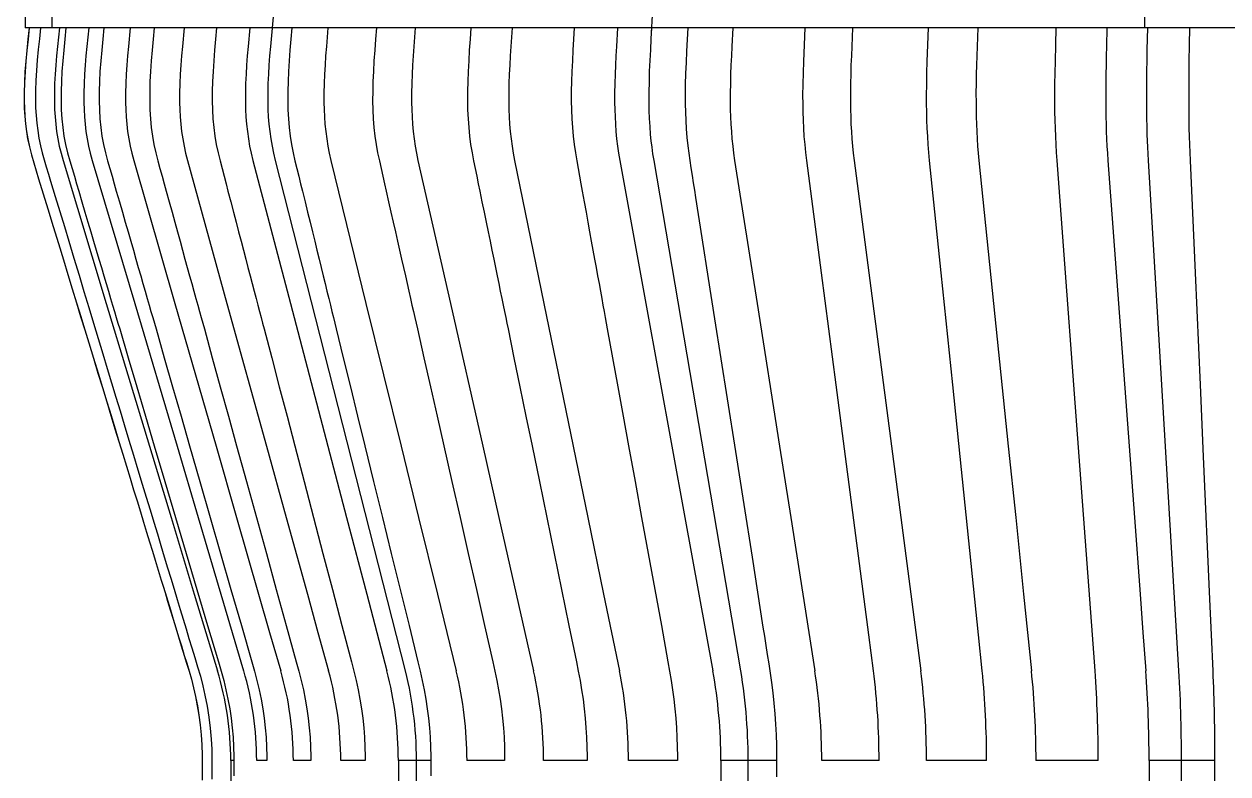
# Model space of a CAD drawing. Extents: x 665703 to 1047784, y -160603 to 92239.
# Drawn here: x 775353 to 779238, y 31447 to 33868 of the extents above; entities that cross this region are included whole.
import ezdxf

# ---------------------------------------------------------------- set-up
doc = ezdxf.new("R2010")
doc.units = 0
doc.header["$LTSCALE"] = 800
doc.layers.get('0').update_dxf_attribs({"linetype": 'CONTINUOUS'})

# ---------------------------------------------------------------- blocks, each defined once
blk = doc.blocks.new('ft')
at = {"color": 7, "linetype": 'Continuous'}
for p, q in [((-4487, 4250), (-4487, 4191)), ((-4400.8, 4250), (-4400.8, 4191)), ((-4400.8, 4250), (-4400.8, 4191)), ((-875.4, 4250), (-875.4, 4191)), ((-875.4, 4250), (-875.4, 4191)), ((-3730.8, 4191), (-4487, 4191)), ((-2492.8, 4191), (-3730.8, 4191)), ((-875.4, 4191), (-2492.8, 4191)), ((875.4, 4191), (-875.4, 4191)), ((-3680, 3762.8), (-3261.3, 2115.7)), ((-3680, 3762.8), (-3261.3, 2115.7)), ((-2458.9, 3762.8), (-2179.1, 2115.7)), ((-2458.9, 3762.8), (-2179.1, 2115.7)), ((-863.4, 3762.8), (-765.2, 2115.7)), ((-863.4, 3762.8), (-765.2, 2115.7)), ((-3823.7, 1826), (-3823.7, 1426)), ((-3813.7, 1826), (-3823.7, 1826)), ((-3225.3, 1826), (-3282.8, 1826)), ((-3225.3, 1826), (-3225.3, 1426)), ((-3225.3, 1826), (-3225.3, 1426)), ((-3178.4, 1826), (-3225.3, 1826)), ((-2155.1, 1826), (-2242.2, 1826)), ((-2062, 1826), (-2155.1, 1826)), ((-2155.1, 1826), (-2155.1, 1426)), ((-2155.1, 1826), (-2155.1, 1426)), ((-1731.6, 1826), (-1916.7, 1826)), ((-1384.6, 1826), (-1578.5, 1826)), ((-1024.4, 1826), (-1225.2, 1826)), ((-756.8, 1826), (-860.2, 1826)), ((-756.8, 1826), (-756.8, 1426)), ((-647.8, 1826), (-756.8, 1826)), ((-756.8, 1826), (-756.8, 1426))]:
    blk.add_line(p, q, dxfattribs=at)
at = {"color": 7, "linetype": 'Continuous', "flags": 128}
for points in [[(-3685, 4250), (-3695.6, 4131), (-3698.1, 4101), (-3700.3, 4071), (-3702.2, 4040.9), (-3703.5, 4010.8), (-3704.2, 3980.6), (-3704.2, 3950.4), (-3703.6, 3926.9), (-3702.4, 3903.4), (-3700.5, 3879.9), (-3697.9, 3856.5), (-3694.6, 3832.8), (-3690.5, 3809.4), (-3685.6, 3785.9), (-3680, 3762.8)], [(-2462.2, 4250), (-2467.7, 4155.1), (-2469.7, 4119.8), (-2471.5, 4085.2), (-2473, 4051), (-2474, 4017.1), (-2474.7, 3983.5), (-2474.7, 3950.1), (-2474.2, 3924.4), (-2473.3, 3898.7), (-2471.8, 3872.9), (-2469.8, 3846.9), (-2467.7, 3826.3), (-2465.2, 3805.4), (-2462.3, 3784.3), (-2458.9, 3762.8)], [(-4474.2, 4191), (-4478, 4154.1), (-4481.7, 4118.1), (-4484.9, 4082.9), (-4487.6, 4048.5), (-4489.5, 4014.8), (-4490.5, 3981.7), (-4490.6, 3956.2), (-4489.9, 3930.9), (-4488.5, 3906), (-4486.3, 3881.3), (-4483.1, 3856.7), (-4479, 3832.2), (-4473.6, 3806.5), (-4467, 3780.8), (-4459.3, 3754.9), (-4451.5, 3729.3), (-4443.7, 3703.9), (-4428.7, 3654.7), (-4414, 3606.5), (-4396.8, 3550.2), (-4380, 3495.3), (-4363.6, 3441.6), (-4349.3, 3394.7), (-4335.3, 3348.7), (-4321.5, 3303.7), (-4308.1, 3259.6), (-4294.9, 3216.5), (-4282, 3174.2), (-4266.9, 3124.7), (-4252.1, 3076.5), (-4237.8, 3029.5), (-4223.8, 2983.7), (-4210.2, 2939.2), (-4197.2, 2896.7), (-4184.6, 2855.3), (-4172.3, 2815.1), (-4160.4, 2776.1), (-4148.6, 2737.5), (-4137.2, 2700.1), (-4126.1, 2663.8), (-4115.4, 2628.8), (-4105.1, 2594.9), (-4095.2, 2562.7), (-4085.8, 2531.7), (-4076.6, 2501.7), (-4067.8, 2472.9), (-4061, 2450.7), (-4054.5, 2429.2), (-4048.1, 2408.3), (-4042, 2388.2), (-4035.8, 2368.2), (-4027.5, 2340.7), (-4018.7, 2312), (-4009.5, 2281.9), (-4001, 2254.2), (-3992.3, 2225.5), (-3983.2, 2195.7), (-3973.8, 2164.9), (-3966.1, 2139.9), (-3958.3, 2114.3), (-3950.8, 2087.9), (-3943.8, 2060.7), (-3937.3, 2032), (-3931.6, 2002.5), (-3926.6, 1972.2), (-3922.5, 1941), (-3919.4, 1909.1), (-3917.2, 1876.4), (-3916.1, 1842.9), (-3915.9, 1803), (-3915.9, 1762.1)], [(-4473.9, 4191), (-4477.8, 4154.1), (-4481.4, 4118.1), (-4484.7, 4082.9), (-4487.3, 4048.5), (-4489.2, 4014.8), (-4490.3, 3981.7), (-4490.3, 3956.2), (-4489.7, 3930.9), (-4488.3, 3906), (-4486, 3881.3), (-4482.9, 3856.7), (-4478.7, 3832.2), (-4473.3, 3806.5), (-4466.7, 3780.8), (-4459.1, 3754.9), (-4451.2, 3729.3), (-4443.5, 3703.9), (-4428.5, 3654.7), (-4413.7, 3606.5), (-4396.6, 3550.2), (-4379.8, 3495.3), (-4363.4, 3441.6), (-4349.1, 3394.7), (-4335, 3348.7), (-4321.3, 3303.7), (-4307.8, 3259.6), (-4294.6, 3216.5), (-4281.7, 3174.2), (-4266.6, 3124.7), (-4251.9, 3076.5), (-4237.5, 3029.5), (-4223.6, 2983.7), (-4210, 2939.2), (-4197, 2896.7), (-4184.4, 2855.3), (-4172.1, 2815.1), (-4160.2, 2776.1), (-4148.4, 2737.5), (-4137, 2700.1), (-4125.9, 2663.8), (-4115.2, 2628.8), (-4104.8, 2594.9), (-4095, 2562.7), (-4085.5, 2531.7), (-4076.4, 2501.7), (-4067.6, 2472.9), (-4060.8, 2450.7), (-4054.2, 2429.2), (-4047.9, 2408.3), (-4041.7, 2388.2), (-4035.6, 2368.2), (-4027.2, 2340.7), (-4018.4, 2312), (-4009.3, 2281.9), (-4000.8, 2254.2), (-3992, 2225.5), (-3982.9, 2195.7), (-3973.5, 2164.9), (-3965.9, 2139.9), (-3958.1, 2114.3), (-3950.5, 2087.9), (-3943.6, 2060.7), (-3937.1, 2032), (-3931.4, 2002.5), (-3926.4, 1972.2), (-3922.3, 1941), (-3919.1, 1909.1), (-3917, 1876.4), (-3915.8, 1842.9), (-3915.7, 1803), (-3915.7, 1762.1)], [(-4437.5, 4191), (-4441.2, 4155.5), (-4444.6, 4120.8), (-4447.8, 4086.9), (-4450.4, 4053.7), (-4452.4, 4021.1), (-4453.5, 3989.1), (-4453.7, 3957.6), (-4453.2, 3932.6), (-4451.8, 3907.9), (-4449.7, 3883.5), (-4446.7, 3859.1), (-4442.7, 3834.9), (-4437.8, 3810.6), (-4432.2, 3787.7), (-4425.7, 3764.7), (-4418.8, 3741.8), (-4411.9, 3719), (-4405.1, 3696.4), (-4390, 3646.6), (-4375.2, 3597.6), (-4360.6, 3549.5), (-4346.4, 3502.3), (-4329.7, 3447.1), (-4313.3, 3393), (-4297.3, 3340.1), (-4281.6, 3288.2), (-4266.3, 3237.4), (-4251.2, 3187.7), (-4236.5, 3139), (-4222.1, 3091.4), (-4208, 3044.7), (-4194.2, 2999.1), (-4180.7, 2954.4), (-4167.4, 2910.7), (-4152.2, 2860.4), (-4137.4, 2811.5), (-4123, 2763.8), (-4109, 2717.5), (-4096.4, 2675.8), (-4084.1, 2635.1), (-4072.1, 2595.6), (-4060.5, 2557.1), (-4049.2, 2519.7), (-4038.2, 2483.4), (-4027.5, 2448.2), (-4017.2, 2414), (-4006.7, 2379.4), (-3996.6, 2345.9), (-3986.8, 2313.6), (-3977.3, 2282.2), (-3967.9, 2251), (-3958.5, 2220), (-3949.2, 2189.2), (-3939.9, 2158.6), (-3930.7, 2128.1), (-3921.8, 2097.8), (-3913.8, 2067.4), (-3906.8, 2037.1), (-3899.9, 2001.3), (-3894.2, 1965.6), (-3889.9, 1930), (-3886.9, 1894.7), (-3885.2, 1862.2), (-3884.5, 1829.9), (-3884.5, 1797.8), (-3884.5, 1766.1)], [(-4376.7, 4191), (-4382.9, 4131), (-4385.7, 4101), (-4388.3, 4071), (-4390.5, 4040.9), (-4392, 4010.8), (-4392.9, 3980.6), (-4392.8, 3950.4), (-4392.1, 3926.9), (-4390.7, 3903.4), (-4388.6, 3879.9), (-4385.6, 3856.5), (-4381.7, 3832.8), (-4377, 3809.4), (-4371.3, 3785.9), (-4364.8, 3762.8)], [(-4355.5, 4191), (-4359.2, 4154.2), (-4362.7, 4118.6), (-4365.8, 4084.1), (-4368.3, 4050.5), (-4370.2, 4017.9), (-4371.3, 3986.1), (-4371.4, 3955), (-4370.5, 3925.8), (-4368.7, 3897.3), (-4365.8, 3869.2), (-4361.8, 3841.5), (-4356.6, 3814.1), (-4350.1, 3787), (-4343, 3761.6), (-4335.6, 3736.5), (-4328.3, 3711.8), (-4321.1, 3687.7), (-4314.1, 3664), (-4303.9, 3629.7), (-4294, 3596.3), (-4284.4, 3564), (-4275.2, 3532.7), (-4266.2, 3502.4), (-4257.5, 3473.1), (-4249.1, 3444.7), (-4240.9, 3417.3), (-4233.1, 3390.9), (-4225.6, 3365.5), (-4218.3, 3341), (-4211.3, 3317.4), (-4205, 3296.1), (-4198.9, 3275.6), (-4193.1, 3256), (-4187.5, 3237.1), (-4182.1, 3218.9), (-4154.5, 3125.9), (-4126.7, 3032), (-4098.6, 2937.3), (-4070.3, 2841.7), (-4036.1, 2726.5), (-4001.8, 2610.6), (-3967.4, 2494.5), (-3932.9, 2378.3), (-3898.3, 2261.7), (-3863.6, 2144.7), (-3854.8, 2114.7), (-3846.4, 2084.5), (-3839, 2054.1), (-3832.6, 2023.5), (-3827, 1992.7), (-3822.5, 1962.2), (-3818.9, 1931.7), (-3816.2, 1901), (-3814.4, 1870.3), (-3813.6, 1839), (-3813.5, 1807.6), (-3813.5, 1776.2)], [(-4282.1, 4191), (-4288.1, 4131), (-4291, 4101), (-4293.5, 4071), (-4295.6, 4040.9), (-4297.1, 4010.8), (-4297.9, 3980.6), (-4297.9, 3950.4), (-4297.2, 3926.9), (-4295.8, 3903.4), (-4293.7, 3879.9), (-4290.8, 3856.5), (-4287, 3832.8), (-4282.4, 3809.4), (-4276.8, 3785.9), (-4270.4, 3762.8)], [(-4233.1, 4191), (-4236.7, 4154.2), (-4240.1, 4118.6), (-4243.1, 4084.1), (-4245.6, 4050.5), (-4247.4, 4017.9), (-4248.4, 3986.1), (-4248.5, 3955), (-4247.7, 3925.8), (-4246, 3897.3), (-4243.1, 3869.2), (-4239.2, 3841.5), (-4234.2, 3814.1), (-4227.9, 3787), (-4221, 3761.6), (-4213.8, 3736.5), (-4206.7, 3711.8), (-4199.7, 3687.7), (-4192.9, 3664), (-4183, 3629.7), (-4173.5, 3596.3), (-4164.2, 3564), (-4155.1, 3532.7), (-4146.4, 3502.4), (-4138, 3473.1), (-4129.8, 3444.7), (-4121.9, 3417.3), (-4114.3, 3390.9), (-4107, 3365.5), (-4100, 3341), (-4093.2, 3317.4), (-4087.1, 3296.1), (-4081.2, 3275.6), (-4075.5, 3256), (-4070.1, 3237.1), (-4064.8, 3218.9), (-4038.1, 3125.9), (-4011.1, 3032), (-3983.8, 2937.3), (-3956.3, 2841.7), (-3923.1, 2726.5), (-3889.8, 2610.6), (-3856.4, 2494.5), (-3822.9, 2378.3), (-3789.4, 2261.7), (-3755.7, 2144.7), (-3747.1, 2114.7), (-3739, 2084.5), (-3731.8, 2054.1), (-3725.5, 2023.5), (-3720.2, 1992.7), (-3715.8, 1962.2), (-3712.3, 1931.7), (-3709.7, 1901), (-3707.9, 1870.3), (-3707.1, 1839), (-3707.1, 1826), (-3739.9, 1826)], [(-4147.9, 4191), (-4153.8, 4131), (-4156.5, 4101), (-4159, 4071), (-4161, 4040.9), (-4162.5, 4010.8), (-4163.3, 3980.6), (-4163.3, 3950.4), (-4162.6, 3926.9), (-4161.2, 3903.4), (-4159.2, 3879.9), (-4156.4, 3856.5), (-4152.7, 3832.8), (-4148.2, 3809.4), (-4142.8, 3785.9), (-4136.6, 3762.8)], [(-4070.5, 4191), (-4074, 4154.2), (-4077.2, 4118.6), (-4080.1, 4084.1), (-4082.5, 4050.5), (-4084.3, 4017.9), (-4085.2, 3986.1), (-4085.3, 3955), (-4084.6, 3925.8), (-4082.9, 3897.3), (-4080.2, 3869.2), (-4076.4, 3841.5), (-4071.5, 3814.1), (-4065.6, 3787), (-4058.9, 3761.6), (-4052, 3736.5), (-4045.2, 3711.8), (-4038.5, 3687.7), (-4031.9, 3664), (-4022.5, 3629.7), (-4013.2, 3596.3), (-4004.3, 3564), (-3995.7, 3532.7), (-3987.3, 3502.4), (-3979.2, 3473.1), (-3971.3, 3444.7), (-3963.8, 3417.3), (-3956.5, 3390.9), (-3949.5, 3365.5), (-3942.7, 3341), (-3936.2, 3317.4), (-3930.3, 3296.1), (-3924.6, 3275.6), (-3919.2, 3256), (-3914, 3237.1), (-3908.9, 3218.9), (-3883.2, 3125.9), (-3857.3, 3032), (-3831.1, 2937.3), (-3804.7, 2841.7), (-3772.9, 2726.5), (-3740.8, 2610.6), (-3708.8, 2494.5), (-3676.7, 2378.3), (-3644.5, 2261.7), (-3612.1, 2144.7), (-3603.8, 2114.7), (-3596.1, 2084.5), (-3589.2, 2054.1), (-3583.2, 2023.5), (-3578, 1992.7), (-3573.8, 1962.2), (-3570.4, 1931.7), (-3567.9, 1901), (-3566.2, 1870.3), (-3565.4, 1839), (-3565.4, 1826), (-3621.6, 1826)], [(-3974.1, 4191), (-3979.7, 4131), (-3982.4, 4101), (-3984.7, 4071), (-3986.7, 4040.9), (-3988.1, 4010.8), (-3988.9, 3980.6), (-3988.9, 3950.4), (-3988.2, 3926.9), (-3986.9, 3903.4), (-3984.9, 3879.9), (-3982.3, 3856.5), (-3978.7, 3832.8), (-3974.4, 3809.4), (-3969.2, 3785.9), (-3963.3, 3762.8)], [(-3869.3, 4191), (-3872.6, 4154.2), (-3875.7, 4118.6), (-3878.4, 4084.1), (-3880.7, 4050.5), (-3882.3, 4017.9), (-3883.2, 3986.1), (-3883.3, 3955), (-3882.6, 3925.8), (-3881, 3897.3), (-3878.4, 3869.2), (-3874.8, 3841.5), (-3870.2, 3814.1), (-3864.6, 3787), (-3858.2, 3761.6), (-3851.7, 3736.5), (-3845.2, 3711.8), (-3838.9, 3687.7), (-3832.7, 3664), (-3823.7, 3629.7), (-3814.9, 3596.3), (-3806.4, 3564), (-3798.2, 3532.7), (-3790.3, 3502.4), (-3782.6, 3473.1), (-3775.2, 3444.7), (-3768, 3417.3), (-3761.1, 3390.9), (-3754.4, 3365.5), (-3748, 3341), (-3741.8, 3317.4), (-3736.2, 3296.1), (-3730.8, 3275.6), (-3725.7, 3256), (-3720.7, 3237.1), (-3715.9, 3218.9), (-3691.5, 3125.9), (-3666.9, 3032), (-3642.1, 2937.3), (-3617, 2841.7), (-3586.8, 2726.5), (-3556.4, 2610.6), (-3526, 2494.5), (-3495.5, 2378.3), (-3464.9, 2261.7), (-3434.2, 2144.7), (-3426.4, 2114.7), (-3419, 2084.5), (-3412.5, 2054.1), (-3406.8, 2023.5), (-3401.9, 1992.7), (-3397.9, 1962.2), (-3394.7, 1931.7), (-3392.3, 1901), (-3390.7, 1870.3), (-3389.9, 1839), (-3389.9, 1826), (-3468.8, 1826)], [(-3762.4, 4191), (-3767.7, 4131), (-3770.2, 4101), (-3772.5, 4071), (-3774.3, 4040.9), (-3775.7, 4010.8), (-3776.4, 3980.6), (-3776.4, 3950.4), (-3775.8, 3926.9), (-3774.5, 3903.4), (-3772.7, 3879.9), (-3770.1, 3856.5), (-3766.8, 3832.8), (-3762.7, 3809.4), (-3757.8, 3785.9), (-3752.1, 3762.8)], [(-3626.7, 4191), (-3629.8, 4154.2), (-3632.7, 4118.6), (-3635.2, 4084.1), (-3637.4, 4050.5), (-3638.9, 4017.9), (-3639.8, 3986.1), (-3639.9, 3955), (-3639.2, 3925.8), (-3637.7, 3897.3), (-3635.3, 3869.2), (-3631.9, 3841.5), (-3627.6, 3814.1), (-3622.3, 3787), (-3616.4, 3761.6), (-3610.2, 3736.5), (-3604.2, 3711.8), (-3598.3, 3687.7), (-3592.5, 3664), (-3584, 3629.7), (-3575.9, 3596.3), (-3567.9, 3564), (-3560.3, 3532.7), (-3552.8, 3502.4), (-3545.6, 3473.1), (-3538.7, 3444.7), (-3531.9, 3417.3), (-3525.5, 3390.9), (-3519.2, 3365.5), (-3513.2, 3341), (-3507.4, 3317.4), (-3502.2, 3296.1), (-3497.2, 3275.6), (-3492.4, 3256), (-3487.7, 3237.1), (-3483.3, 3218.9), (-3460.4, 3125.9), (-3437.4, 3032), (-3414.2, 2937.3), (-3390.7, 2841.7), (-3362.5, 2726.5), (-3334, 2610.6), (-3305.6, 2494.5), (-3277, 2378.3), (-3248.4, 2261.7), (-3219.7, 2144.7), (-3212.4, 2114.7), (-3205.5, 2084.5), (-3199.4, 2054.1), (-3194, 2023.5), (-3189.4, 1992.7), (-3185.7, 1962.2), (-3182.7, 1931.7), (-3180.5, 1901), (-3179, 1870.3), (-3178.3, 1839), (-3178.2, 1807.6), (-3178.2, 1776.2)], [(-3510, 4191), (-3515, 4131), (-3517.4, 4101), (-3519.4, 4071), (-3521.2, 4040.9), (-3522.4, 4010.8), (-3523.1, 3980.6), (-3523.1, 3950.4), (-3522.5, 3926.9), (-3521.4, 3903.4), (-3519.6, 3879.9), (-3517.3, 3856.5), (-3514.1, 3832.8), (-3510.3, 3809.4), (-3505.7, 3785.9), (-3500.4, 3762.8)], [(-3353.7, 4191), (-3356.5, 4154.2), (-3359.2, 4118.6), (-3361.5, 4084.1), (-3363.5, 4050.5), (-3364.9, 4017.9), (-3365.7, 3986.1), (-3365.8, 3955), (-3365.2, 3925.8), (-3363.8, 3897.3), (-3361.6, 3869.2), (-3358.5, 3841.5), (-3354.5, 3814.1), (-3349.6, 3787), (-3344.1, 3761.6), (-3338.5, 3736.5), (-3332.9, 3711.8), (-3327.4, 3687.7), (-3322.1, 3664), (-3314.3, 3629.7), (-3306.7, 3596.3), (-3299.4, 3564), (-3292.3, 3532.7), (-3285.5, 3502.4), (-3278.8, 3473.1), (-3272.4, 3444.7), (-3266.2, 3417.3), (-3260.2, 3390.9), (-3254.5, 3365.5), (-3248.9, 3341), (-3243.6, 3317.4), (-3238.8, 3296.1), (-3234.1, 3275.6), (-3229.7, 3256), (-3225.4, 3237.1), (-3221.3, 3218.9), (-3200.2, 3125.9), (-3179, 3032), (-3157.6, 2937.3), (-3135.9, 2841.7), (-3109.8, 2726.5), (-3083.6, 2610.6), (-3057.3, 2494.5), (-3031, 2378.3), (-3004.6, 2261.7), (-2978.2, 2144.7), (-2971.4, 2114.7), (-2965, 2084.5), (-2959.4, 2054.1), (-2954.4, 2023.5), (-2950.2, 1992.7), (-2946.8, 1962.2), (-2944, 1931.7), (-2941.9, 1901), (-2940.6, 1870.3), (-2939.9, 1839), (-2939.9, 1826), (-3061.4, 1826)], [(-3228.3, 4191), (-3232.9, 4131), (-3235, 4101), (-3237, 4071), (-3238.6, 4040.9), (-3239.7, 4010.8), (-3240.4, 3980.6), (-3240.3, 3950.4), (-3239.8, 3926.9), (-3238.7, 3903.4), (-3237.1, 3879.9), (-3234.9, 3856.5), (-3232.1, 3832.8), (-3228.5, 3809.4), (-3224.3, 3785.9), (-3219.5, 3762.8)], [(-3048.8, 4191), (-3051.4, 4154.2), (-3053.8, 4118.6), (-3055.9, 4084.1), (-3057.7, 4050.5), (-3059, 4017.9), (-3059.7, 3986.1), (-3059.8, 3955), (-3059.2, 3925.8), (-3058, 3897.3), (-3055.9, 3869.2), (-3053.1, 3841.5), (-3049.5, 3814.1), (-3045.1, 3787), (-3040.1, 3761.6), (-3035, 3736.5), (-3029.9, 3711.8), (-3025, 3687.7), (-3020.1, 3664), (-3013.1, 3629.7), (-3006.2, 3596.3), (-2999.6, 3564), (-2993.2, 3532.7), (-2987, 3502.4), (-2980.9, 3473.1), (-2975.1, 3444.7), (-2969.5, 3417.3), (-2964.1, 3390.9), (-2958.9, 3365.5), (-2953.8, 3341), (-2949, 3317.4), (-2944.6, 3296.1), (-2940.4, 3275.6), (-2936.4, 3256), (-2932.5, 3237.1), (-2928.8, 3218.9), (-2909.7, 3125.9), (-2890.4, 3032), (-2871, 2937.3), (-2851.4, 2841.7), (-2827.7, 2726.5), (-2803.9, 2610.6), (-2780.1, 2494.5), (-2756.3, 2378.3), (-2732.4, 2261.7), (-2708.3, 2144.7), (-2702.2, 2114.7), (-2696.4, 2084.5), (-2691.3, 2054.1), (-2686.8, 2023.5), (-2683, 1992.7), (-2679.9, 1962.2), (-2677.4, 1931.7), (-2675.5, 1901), (-2674.3, 1870.3), (-2673.7, 1839), (-2673.6, 1826), (-2814.3, 1826)], [(-2915.7, 4191), (-2919.9, 4131), (-2921.8, 4101), (-2923.6, 4071), (-2925, 4040.9), (-2926.1, 4010.8), (-2926.6, 3980.6), (-2926.6, 3950.4), (-2926.1, 3926.9), (-2925.2, 3903.4), (-2923.7, 3879.9), (-2921.7, 3856.5), (-2919.1, 3832.8), (-2915.9, 3809.4), (-2912.1, 3785.9), (-2907.7, 3762.8)], [(-2715, 4191), (-2717.3, 4154.2), (-2719.4, 4118.6), (-2721.3, 4084.1), (-2722.9, 4050.5), (-2724.1, 4017.9), (-2724.7, 3986.1), (-2724.8, 3955), (-2724.3, 3925.8), (-2723.1, 3897.3), (-2721.4, 3869.2), (-2718.9, 3841.5), (-2715.7, 3814.1), (-2711.7, 3787), (-2707.3, 3761.6), (-2702.8, 3736.5), (-2698.3, 3711.8), (-2693.9, 3687.7), (-2689.6, 3664), (-2683.3, 3629.7), (-2677.3, 3596.3), (-2671.4, 3564), (-2665.7, 3532.7), (-2660.1, 3502.4), (-2654.8, 3473.1), (-2649.6, 3444.7), (-2644.7, 3417.3), (-2639.8, 3390.9), (-2635.2, 3365.5), (-2630.7, 3341), (-2626.5, 3317.4), (-2622.6, 3296.1), (-2618.8, 3275.6), (-2615.3, 3256), (-2611.8, 3237.1), (-2608.5, 3218.9), (-2591.6, 3125.9), (-2574.5, 3032), (-2557.2, 2937.3), (-2539.8, 2841.7), (-2518.8, 2726.5), (-2497.7, 2610.6), (-2476.6, 2494.5), (-2455.4, 2378.3), (-2434.2, 2261.7), (-2412.9, 2144.7), (-2407.4, 2114.7), (-2402.3, 2084.5), (-2397.8, 2054.1), (-2393.8, 2023.5), (-2390.4, 1992.7), (-2387.6, 1962.2), (-2385.4, 1931.7), (-2383.7, 1901), (-2382.6, 1870.3), (-2382.1, 1839), (-2382.1, 1826), (-2540.4, 1826)], [(-2575.3, 4191), (-2579, 4131), (-2580.7, 4101), (-2582.3, 4071), (-2583.6, 4040.9), (-2584.5, 4010.8), (-2585, 3980.6), (-2585, 3950.4), (-2584.6, 3926.9), (-2583.7, 3903.4), (-2582.4, 3879.9), (-2580.7, 3856.5), (-2578.4, 3832.8), (-2575.5, 3809.4), (-2572.2, 3785.9), (-2568.3, 3762.8)], [(-2465.6, 4191), (-2467.7, 4155.1), (-2469.7, 4119.8), (-2471.5, 4085.2), (-2473, 4051), (-2474, 4017.1), (-2474.7, 3983.5), (-2474.7, 3950.1), (-2474.2, 3924.4), (-2473.3, 3898.7), (-2471.8, 3872.9), (-2469.8, 3846.9), (-2467.7, 3826.3), (-2465.2, 3805.4), (-2462.3, 3784.3), (-2458.9, 3762.8)], [(-2348.8, 4191), (-2350.9, 4153.2), (-2352.8, 4116.1), (-2354.5, 4079.6), (-2355.9, 4043.7), (-2356.8, 4008.2), (-2357.3, 3973.1), (-2357.2, 3945.8), (-2356.6, 3918.7), (-2355.6, 3891.6), (-2354, 3864.6), (-2351.8, 3837.5), (-2349, 3810.2), (-2346, 3786.6), (-2342.4, 3762.7), (-2338.7, 3738.7), (-2334.9, 3714.8), (-2331.2, 3690.9), (-2327.4, 3667.1), (-2323.7, 3643.3), (-2303.2, 3512.9), (-2282.7, 3381.7), (-2262.2, 3251.5), (-2242, 3122.2), (-2221.8, 2993.6), (-2195, 2822.9), (-2168.3, 2652.7), (-2141.6, 2482.3), (-2123.9, 2369.7), (-2106.2, 2256.7), (-2101.6, 2227), (-2096.9, 2197.3), (-2092.3, 2167.6), (-2087.6, 2137.8), (-2082.9, 2108), (-2078.7, 2078), (-2074.5, 2044.5), (-2071, 2010.8), (-2068, 1976.9), (-2065.6, 1942.8), (-2063.9, 1908.5), (-2062.7, 1874.8), (-2062.2, 1841), (-2062.1, 1807.2), (-2062.1, 1773.4)], [(-2203.6, 4191), (-2206.8, 4131), (-2208.3, 4101), (-2209.6, 4071), (-2210.7, 4040.9), (-2211.5, 4010.8), (-2211.9, 3980.6), (-2211.9, 3950.4), (-2211.6, 3926.9), (-2210.8, 3903.4), (-2209.7, 3879.9), (-2208.2, 3856.5), (-2206.2, 3832.8), (-2203.8, 3809.4), (-2200.9, 3785.9), (-2197.6, 3762.8)], [(-1964.7, 3762.8), (-1967.8, 3788.4), (-1970.5, 3814.2), (-1972.8, 3840.4), (-1974.5, 3866.7), (-1975.8, 3893.1), (-1976.6, 3919.6), (-1977, 3946.2), (-1977.1, 3972.7), (-1976.8, 4009.2), (-1975.9, 4045.6), (-1974.7, 4081.9), (-1972.5, 4136.5), (-1970.1, 4191)], [(-1817.2, 4191), (-1819.8, 4131), (-1821, 4101), (-1822.2, 4071), (-1823.1, 4040.9), (-1823.7, 4010.8), (-1824.1, 3980.6), (-1824.1, 3950.4), (-1823.8, 3926.9), (-1823.2, 3903.4), (-1822.3, 3879.9), (-1821, 3856.5), (-1819.4, 3832.8), (-1817.4, 3809.4), (-1815, 3785.9), (-1812.2, 3762.8)], [(-1568.4, 3762.8), (-1570.8, 3788.4), (-1573, 3814.2), (-1574.7, 3840.4), (-1576.1, 3866.7), (-1577.1, 3893.1), (-1577.8, 3919.6), (-1578.1, 3946.2), (-1578.2, 3972.7), (-1577.9, 4009.2), (-1577.2, 4045.6), (-1576.3, 4081.9), (-1574.5, 4136.5), (-1572.6, 4191)], [(-1413.4, 4191), (-1415.5, 4131), (-1416.4, 4101), (-1417.3, 4071), (-1418, 4040.9), (-1418.6, 4010.8), (-1418.9, 3980.6), (-1418.8, 3950.4), (-1418.6, 3926.9), (-1418.1, 3903.4), (-1417.4, 3879.9), (-1416.4, 3856.5), (-1415.1, 3832.8), (-1413.6, 3809.4), (-1411.7, 3785.9), (-1409.5, 3762.8)], [(-1157, 3762.8), (-1158.8, 3788.4), (-1160.4, 3814.2), (-1161.7, 3840.4), (-1162.7, 3866.7), (-1163.4, 3893.1), (-1163.9, 3919.6), (-1164.1, 3946.2), (-1164.2, 3972.7), (-1164, 4009.2), (-1163.5, 4045.6), (-1162.8, 4081.9), (-1161.5, 4136.5), (-1160.2, 4191)], [(-996.1, 4191), (-997.6, 4131), (-998.3, 4101), (-999, 4071), (-999.5, 4040.9), (-999.9, 4010.8), (-1000.1, 3980.6), (-1000.1, 3950.4), (-999.9, 3926.9), (-999.5, 3903.4), (-999, 3879.9), (-998.3, 3856.5), (-997.4, 3832.8), (-996.3, 3809.4), (-995, 3785.9), (-993.4, 3762.8)], [(-865.8, 4191), (-866.5, 4155.1), (-867.2, 4119.8), (-867.9, 4085.2), (-868.4, 4051), (-868.8, 4017.1), (-869, 3983.5), (-869, 3950.1), (-868.8, 3924.4), (-868.5, 3898.7), (-868, 3872.9), (-867.3, 3846.9), (-866.5, 3826.3), (-865.7, 3805.4), (-864.6, 3784.3), (-863.4, 3762.8)], [(-865.8, 4191), (-866.5, 4155.1), (-867.2, 4119.8), (-867.9, 4085.2), (-868.4, 4051), (-868.8, 4017.1), (-869, 3983.5), (-869, 3950.1), (-868.8, 3924.4), (-868.5, 3898.7), (-868, 3872.9), (-867.3, 3846.9), (-866.5, 3826.3), (-865.7, 3805.4), (-864.6, 3784.3), (-863.4, 3762.8)], [(-727, 3762.8), (-728.1, 3788.4), (-729, 3814.2), (-729.8, 3840.4), (-730.5, 3866.7), (-730.9, 3893.1), (-731.2, 3919.6), (-731.4, 3946.2), (-731.4, 3972.7), (-731.3, 4009.2), (-731, 4045.6), (-730.6, 4081.9), (-729.8, 4136.5), (-729, 4191)], [(-4364.8, 3762.8), (-4225.3, 3301.6), (-4085.8, 2840.4), (-4016, 2609.9), (-3941.3, 2362.8), (-3903.9, 2239.3), (-3866.6, 2115.7), (-3866.6, 2115.7)], [(-4270.4, 3762.8), (-4133.7, 3301.6), (-3996.9, 2840.4), (-3928.5, 2609.9), (-3855.3, 2362.8), (-3818.6, 2239.3), (-3782, 2115.7), (-3782, 2115.7)], [(-4136.6, 3762.8), (-4003.8, 3301.6), (-3871.1, 2840.4), (-3804.7, 2609.9), (-3733.6, 2362.8), (-3698.1, 2239.3), (-3662.5, 2115.7), (-3662.5, 2115.7)], [(-3963.3, 3762.8), (-3835.8, 3301.6), (-3708.4, 2840.4), (-3644.6, 2609.9), (-3576.3, 2362.8), (-3542.2, 2239.3), (-3508, 2115.7), (-3508, 2115.7)], [(-3752.1, 3762.8), (-3631.2, 3301.6), (-3510.2, 2840.4), (-3449.7, 2609.9), (-3384.9, 2362.8), (-3352.5, 2239.3), (-3320.1, 2115.7), (-3320.1, 2115.7)], [(-3500.4, 3762.8), (-3387.3, 3301.6), (-3274.1, 2840.4), (-3217.5, 2609.9), (-3156.9, 2362.8), (-3126.6, 2239.3), (-3096.3, 2115.7), (-3096.3, 2115.7)], [(-3219.5, 3762.8), (-3115, 3301.6), (-3010.6, 2840.4), (-2958.4, 2609.9), (-2902.5, 2362.8), (-2874.5, 2239.3), (-2846.5, 2115.7), (-2846.5, 2115.7)], [(-2907.7, 3762.8), (-2813.1, 3301.6), (-2718.4, 2840.4), (-2671.1, 2609.9), (-2620.3, 2362.8), (-2595, 2239.3), (-2569.6, 2115.7), (-2569.6, 2115.7)], [(-2568.3, 3762.8), (-2484.2, 3301.6), (-2400.2, 2840.4), (-2358.2, 2609.9), (-2313.2, 2362.8), (-2290.7, 2239.3), (-2268.2, 2115.7), (-2268.2, 2115.7)], [(-2197.6, 3762.8), (-2125.2, 3301.6), (-2052.9, 2840.4), (-2016.7, 2609.9), (-1977.9, 2362.8), (-1958.5, 2239.3), (-1939.1, 2115.7), (-1939.1, 2115.7)], [(-1749.9, 2115.7), (-1764.8, 2231), (-1779.9, 2346.3), (-1840.1, 2807.5), (-1870.2, 3038.1), (-1917.5, 3400.4), (-1964.7, 3762.8)], [(-1812.2, 3762.8), (-1752, 3301.6), (-1691.8, 2840.4), (-1661.7, 2609.9), (-1629.4, 2362.8), (-1613.4, 2239.3), (-1597.2, 2115.7), (-1597.2, 2115.7)], [(-1399, 2115.7), (-1410.8, 2231), (-1422.7, 2346.3), (-1470.1, 2807.5), (-1493.8, 3038.1), (-1531.1, 3400.4), (-1568.4, 3762.8)], [(-1409.5, 3762.8), (-1362, 3301.6), (-1314.6, 2840.4), (-1290.8, 2609.9), (-1265.4, 2362.8), (-1252.8, 2239.3), (-1240, 2115.7), (-1240, 2115.7)], [(-1034.7, 2115.7), (-1043.2, 2231), (-1051.8, 2346.3), (-1086.1, 2807.5), (-1103.2, 3038.1), (-1130.1, 3400.4), (-1157, 3762.8)], [(-993.4, 3762.8), (-959.1, 3301.6), (-924.8, 2840.4), (-907.7, 2609.9), (-889.3, 2362.8), (-880.1, 2239.3), (-870.9, 2115.7), (-870.9, 2115.7)], [(-653.8, 2115.7), (-658.9, 2231), (-664.1, 2346.3), (-684.6, 2807.5), (-694.8, 3038.1), (-710.9, 3400.4), (-727, 3762.8)], [(-3261.3, 2115.7), (-3256.7, 2096.9), (-3252.4, 2078), (-3248.4, 2059), (-3244.7, 2039.9), (-3241.3, 2020.7), (-3238.3, 2001.5), (-3235.6, 1982.2), (-3233.2, 1962.8), (-3231.1, 1943.3), (-3229.3, 1923.9), (-3227.8, 1904.3), (-3226.7, 1884.8), (-3225.9, 1865.2), (-3225.4, 1845.6), (-3225.3, 1826)], [(-3261.3, 2115.7), (-3256.7, 2096.9), (-3252.4, 2078), (-3248.4, 2059), (-3244.7, 2039.9), (-3241.3, 2020.7), (-3238.3, 2001.5), (-3235.6, 1982.2), (-3233.2, 1962.8), (-3231.1, 1943.3), (-3229.3, 1923.9), (-3227.8, 1904.3), (-3226.7, 1884.8), (-3225.9, 1865.2), (-3225.4, 1845.6), (-3225.3, 1826)], [(-2179.1, 2115.7), (-2176, 2096.9), (-2173.2, 2078), (-2170.5, 2059), (-2168, 2039.9), (-2165.8, 2020.7), (-2163.8, 2001.5), (-2161.9, 1982.2), (-2160.3, 1962.8), (-2158.9, 1943.3), (-2157.7, 1923.9), (-2156.8, 1904.3), (-2156, 1884.8), (-2155.5, 1865.2), (-2155.2, 1845.6), (-2155.1, 1826)], [(-2179.1, 2115.7), (-2176, 2096.9), (-2173.2, 2078), (-2170.5, 2059), (-2168, 2039.9), (-2165.8, 2020.7), (-2163.8, 2001.5), (-2161.9, 1982.2), (-2160.3, 1962.8), (-2158.9, 1943.3), (-2157.7, 1923.9), (-2156.8, 1904.3), (-2156, 1884.8), (-2155.5, 1865.2), (-2155.2, 1845.6), (-2155.1, 1826)], [(-765.2, 2115.7), (-764.1, 2096.9), (-763.1, 2078), (-762.2, 2059), (-761.3, 2039.9), (-760.5, 2020.7), (-759.8, 2001.5), (-759.2, 1982.2), (-758.6, 1962.8), (-758.1, 1943.3), (-757.7, 1923.9), (-757.4, 1904.3), (-757.1, 1884.8), (-756.9, 1865.2), (-756.8, 1845.6), (-756.8, 1826)], [(-765.2, 2115.7), (-764.1, 2096.9), (-763.1, 2078), (-762.2, 2059), (-761.3, 2039.9), (-760.5, 2020.7), (-759.8, 2001.5), (-759.2, 1982.2), (-758.6, 1962.8), (-758.1, 1943.3), (-757.7, 1923.9), (-757.4, 1904.3), (-757.1, 1884.8), (-756.9, 1865.2), (-756.8, 1845.6), (-756.8, 1826)], [(-3282.8, 1826), (-3282.8, 1626), (-3282.8, 1426)], [(-2242.2, 1826), (-2242.2, 1626), (-2242.2, 1426)], [(-860.2, 1826), (-860.2, 1626), (-860.2, 1426)], [(-647.8, 1426), (-647.8, 1626), (-647.8, 1826)]]:
    blk.add_lwpolyline(points, dxfattribs=at)
at = {"color": 7, "linetype": 'Continuous'}
for centre, radius, start, end in [((-4823.7, 1826), 1000, 0, 16.8407), ((-4758.1, 1826.1), 1018.2, 0, 16.5274), ((-4668.1, 1826.2), 1046.4, 359.9896, 16.0636), ((-4555.4, 1826.3), 1086.6, 359.9838, 15.4487), ((-4423.8, 1826.4), 1141, 359.9776, 14.6874), ((-4276.2, 1826.6), 1214.9, 359.9716, 13.7686), ((-4125.5, 1826.8), 1311.2, 359.9665, 12.7319), ((-3980.1, 1826.9), 1439.8, 359.9628, 11.5713), ((-3856.9, 1827.1), 1614.8, 359.9609, 10.2969), ((-3782.4, 1827.3), 1865.7, 359.9612, 8.8948), ((-3999.1, 1828.5), 2267.5, 359.9356, 7.2764), ((-3809, 1827.4), 2230.5, 359.9638, 7.4272), ((-4263.7, 1828.7), 2879.1, 359.9455, 5.7209), ((-4036.2, 1827.5), 2811.1, 359.9685, 5.8845), ((-5031.4, 1828.9), 4007, 359.9591, 4.1056), ((-4718.6, 1827.7), 3858.4, 359.9753, 4.2818), ((-7450.1, 1828.9), 6802.3, 359.97589, 2.4171)]:
    blk.add_arc(centre, radius, start, end, dxfattribs=at)

msp = doc.modelspace()

# ---------------------------------------------------------------- block references
at = {"linetype": 'Continuous'}
msp.add_blockref('ft', (779843.5, 29664.7), dxfattribs=at)

doc.saveas('drawing.dxf')
